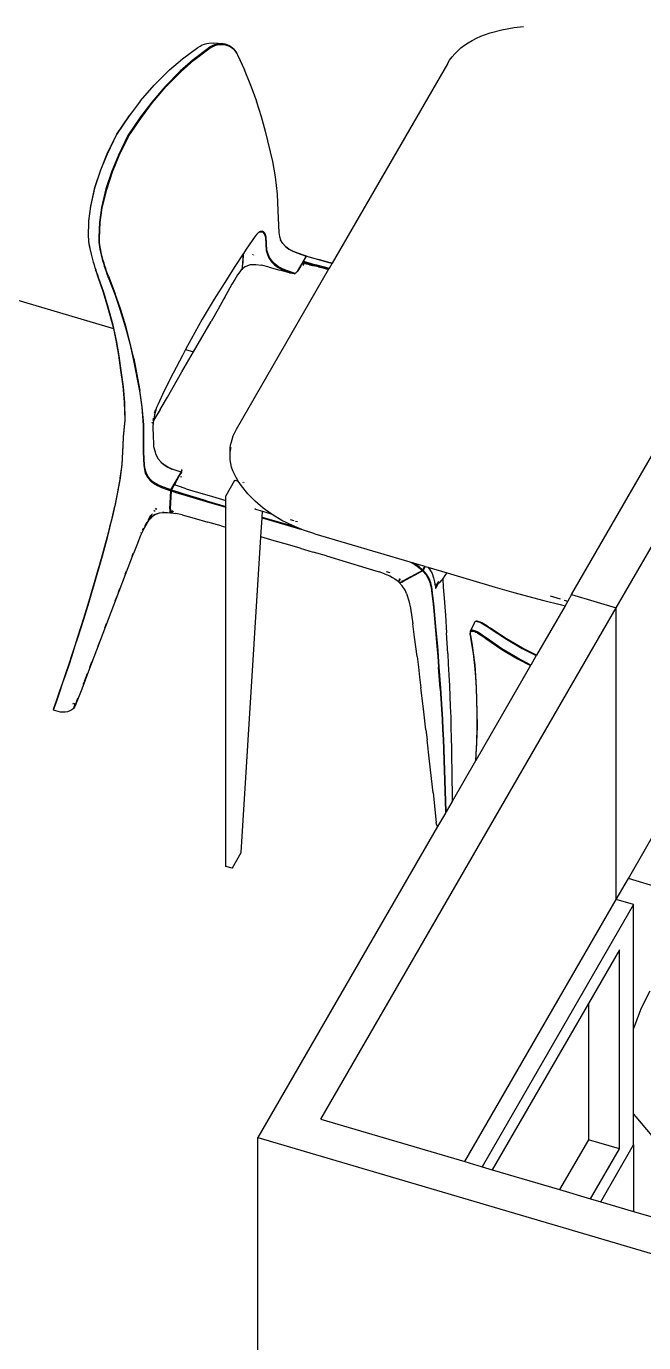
# Model space of a CAD drawing. Extents: x -4.5 to 11.4, y -6.8 to 6.5.
# Drawn here: x -2.701 to -1.935, y -3.247 to -1.614 of the extents above; entities that cross this region are included whole.
import ezdxf

# ---------------------------------------------------------------- set-up
doc = ezdxf.new("R2010")
doc.units = 0
doc.layers.get('0').update_dxf_attribs({"linetype": 'CONTINUOUS'})

msp = doc.modelspace()

# ---------------------------------------------------------------- linework, layer by layer
for p, q in [((-2.1108, -1.6181), (-2.0956, -1.6151)), ((-2.0956, -1.6151), (-2.0843, -1.6137)), ((-2.1526, -1.6341), (-2.1477, -1.6312)), ((-2.1476, -1.6311), (-2.1477, -1.6312)), ((-2.1476, -1.6311), (-2.1424, -1.6284)), ((-2.1424, -1.6284), (-2.137, -1.626)), ((-2.137, -1.626), (-2.1325, -1.6243)), ((-2.1325, -1.6243), (-2.1256, -1.6219)), ((-2.1256, -1.6219), (-2.1108, -1.6181)), ((-2.5068, -1.6539), (-2.4877, -1.6398)), ((-2.4751, -1.641), (-2.4936, -1.6553)), ((-2.4927, -1.6558), (-2.4742, -1.6415)), ((-2.4877, -1.6398), (-2.4851, -1.6381)), ((-2.4851, -1.6381), (-2.4824, -1.6368)), ((-2.4824, -1.6368), (-2.4796, -1.6357)), ((-2.4796, -1.6357), (-2.4769, -1.6349)), ((-2.4769, -1.6349), (-2.4741, -1.6344)), ((-2.4726, -1.6393), (-2.4751, -1.641)), ((-2.4742, -1.6415), (-2.4719, -1.64)), ((-2.4741, -1.6344), (-2.4714, -1.6343)), ((-2.47, -1.6379), (-2.4726, -1.6393)), ((-2.4719, -1.64), (-2.4693, -1.6386)), ((-2.4714, -1.6343), (-2.4687, -1.6344)), ((-2.4673, -1.6368), (-2.47, -1.6379)), ((-2.4693, -1.6386), (-2.4667, -1.6376)), ((-2.4566, -1.6355), (-2.4687, -1.6344)), ((-2.4646, -1.6361), (-2.4673, -1.6368)), ((-2.4667, -1.6376), (-2.464, -1.6368)), ((-2.463, -1.6358), (-2.4646, -1.6361)), ((-2.4645, -1.6361), (-2.4646, -1.6361)), ((-2.4635, -1.6365), (-2.4645, -1.6361)), ((-2.464, -1.6368), (-2.4613, -1.6363)), ((-2.4619, -1.6356), (-2.463, -1.6358)), ((-2.463, -1.6358), (-2.4626, -1.636)), ((-2.4592, -1.6354), (-2.4619, -1.6356)), ((-2.4613, -1.6363), (-2.4587, -1.6361)), ((-2.4566, -1.6355), (-2.4592, -1.6354)), ((-2.4587, -1.6361), (-2.4561, -1.6363)), ((-2.454, -1.636), (-2.4566, -1.6355)), ((-2.4561, -1.6363), (-2.4535, -1.6367)), ((-2.4515, -1.6367), (-2.454, -1.636)), ((-2.4535, -1.6367), (-2.4511, -1.6374)), ((-2.4491, -1.6377), (-2.4515, -1.6367)), ((-2.4511, -1.6374), (-2.4487, -1.6384)), ((-2.4468, -1.6391), (-2.4491, -1.6377)), ((-2.4487, -1.6384), (-2.4465, -1.6397)), ((-2.4447, -1.6406), (-2.4468, -1.6391)), ((-2.4465, -1.6397), (-2.4445, -1.6413)), ((-2.4428, -1.6425), (-2.4447, -1.6406)), ((-2.4445, -1.6413), (-2.4426, -1.6431)), ((-2.4411, -1.6446), (-2.4428, -1.6425)), ((-2.4426, -1.6431), (-2.4409, -1.6452)), ((-2.4395, -1.6469), (-2.4411, -1.6446)), ((-2.4409, -1.6452), (-2.4394, -1.6474)), ((-2.4382, -1.6494), (-2.4395, -1.6469)), ((-2.4394, -1.6474), (-2.4381, -1.6498)), ((-2.1727, -1.6517), (-2.1694, -1.6478)), ((-2.1694, -1.6478), (-2.1656, -1.6441)), ((-2.1656, -1.6441), (-2.1616, -1.6405)), ((-2.1616, -1.6405), (-2.1572, -1.6372)), ((-2.1572, -1.6372), (-2.1526, -1.6341)), ((-2.5231, -1.6678), (-2.5068, -1.6539)), ((-2.4936, -1.6553), (-2.5096, -1.6693)), ((-2.5087, -1.6699), (-2.4927, -1.6558)), ((-2.4301, -1.6672), (-2.4382, -1.6494)), ((-2.4381, -1.6498), (-2.43, -1.6676)), ((-2.1784, -1.66), (-2.3214, -1.9076)), ((-2.1784, -1.66), (-2.1758, -1.6558)), ((-2.1758, -1.6558), (-2.1757, -1.6557)), ((-2.1757, -1.6557), (-2.1727, -1.6517)), ((-2.5422, -1.6868), (-2.5231, -1.6678)), ((-2.5096, -1.6693), (-2.5284, -1.6883)), ((-2.5275, -1.6889), (-2.5087, -1.6699)), ((-2.43, -1.6676), (-2.4301, -1.6672)), ((-2.423, -1.6851), (-2.43, -1.6676)), ((-2.5588, -1.706), (-2.5422, -1.6868)), ((-2.5284, -1.6883), (-2.545, -1.7076)), ((-2.5441, -1.7082), (-2.5275, -1.6889)), ((-2.4229, -1.6856), (-2.423, -1.6851)), ((-2.4229, -1.6856), (-2.4153, -1.7067)), ((-2.5592, -1.7065), (-2.5727, -1.7244)), ((-2.5588, -1.706), (-2.5592, -1.7065)), ((-2.545, -1.7076), (-2.5588, -1.726)), ((-2.5579, -1.7266), (-2.5441, -1.7082)), ((-2.4153, -1.7068), (-2.4153, -1.7067)), ((-2.4153, -1.7068), (-2.4152, -1.7072)), ((-2.4152, -1.7072), (-2.4095, -1.7257)), ((-2.5731, -1.7248), (-2.5888, -1.7479)), ((-2.5884, -1.7475), (-2.5727, -1.7244)), ((-2.5588, -1.726), (-2.5745, -1.7491)), ((-2.5736, -1.7497), (-2.5579, -1.7266)), ((-2.5727, -1.7244), (-2.5731, -1.7248)), ((-2.4095, -1.7257), (-2.4044, -1.7439)), ((-2.4044, -1.7439), (-2.3955, -1.7813)), ((-2.5888, -1.7479), (-2.6005, -1.7722)), ((-2.6001, -1.7718), (-2.5884, -1.7475)), ((-2.5745, -1.7491), (-2.5862, -1.7734)), ((-2.5853, -1.774), (-2.5736, -1.7497)), ((-2.6005, -1.7722), (-2.6087, -1.7923)), ((-2.6083, -1.7918), (-2.6001, -1.7718)), ((-2.5862, -1.7734), (-2.5945, -1.7934)), ((-2.5936, -1.794), (-2.5853, -1.774)), ((-2.6087, -1.7923), (-2.6159, -1.8143)), ((-2.6155, -1.8138), (-2.6083, -1.7918)), ((-2.5945, -1.7934), (-2.6018, -1.8154)), ((-2.6009, -1.816), (-2.5936, -1.794)), ((-2.3955, -1.7813), (-2.3921, -1.8005)), ((-2.3921, -1.8005), (-2.3897, -1.8219)), ((-2.6159, -1.8143), (-2.6211, -1.8373)), ((-2.6207, -1.8369), (-2.6155, -1.8138)), ((-2.6018, -1.8154), (-2.6073, -1.8383)), ((-2.6064, -1.8389), (-2.6009, -1.816)), ((-2.3897, -1.8219), (-2.3887, -1.8425)), ((-2.6211, -1.8373), (-2.6233, -1.8555)), ((-2.6229, -1.855), (-2.6207, -1.8369)), ((-2.6073, -1.8383), (-2.6098, -1.8564)), ((-2.6089, -1.857), (-2.6064, -1.8389)), ((-2.3887, -1.8425), (-2.3875, -1.8694)), ((-2.6233, -1.8555), (-2.6237, -1.8751)), ((-2.6233, -1.8746), (-2.6229, -1.855)), ((-2.6098, -1.8564), (-2.6108, -1.8758)), ((-2.6099, -1.8765), (-2.6089, -1.857)), ((-2.6237, -1.8751), (-2.6236, -1.8776)), ((-2.6236, -1.8776), (-2.6233, -1.8804)), ((-2.6232, -1.8773), (-2.6233, -1.8746)), ((-2.6229, -1.8801), (-2.6232, -1.8773)), ((-2.6108, -1.8758), (-2.6107, -1.8784)), ((-2.6098, -1.8789), (-2.6099, -1.8765)), ((-2.4169, -1.874), (-2.4279, -1.89)), ((-2.4146, -1.8713), (-2.4169, -1.874)), ((-2.4126, -1.8695), (-2.4146, -1.8713)), ((-2.4126, -1.8695), (-2.4109, -1.8686)), ((-2.4123, -1.8693), (-2.4126, -1.8695)), ((-2.4102, -1.8681), (-2.4123, -1.8693)), ((-2.4109, -1.8686), (-2.409, -1.8684)), ((-2.4101, -1.8681), (-2.4102, -1.8681)), ((-2.41, -1.8681), (-2.4101, -1.8681)), ((-2.4081, -1.8679), (-2.41, -1.8681)), ((-2.409, -1.8684), (-2.41, -1.8681)), ((-2.409, -1.8684), (-2.4073, -1.8691)), ((-2.4064, -1.8686), (-2.4081, -1.8679)), ((-2.4073, -1.8691), (-2.4059, -1.8706)), ((-2.4049, -1.8702), (-2.4064, -1.8686)), ((-2.4059, -1.8706), (-2.4048, -1.8729)), ((-2.4038, -1.8725), (-2.4049, -1.8702)), ((-2.4048, -1.8729), (-2.404, -1.8756)), ((-2.404, -1.8756), (-2.4031, -1.8918)), ((-2.4031, -1.8753), (-2.4038, -1.8725)), ((-2.4022, -1.8915), (-2.4031, -1.8753)), ((-2.3875, -1.8694), (-2.3865, -1.8742)), ((-2.3865, -1.8742), (-2.3852, -1.8784)), ((-2.6233, -1.8804), (-2.6229, -1.8833)), ((-2.6225, -1.8831), (-2.6229, -1.8801)), ((-2.6229, -1.8833), (-2.6224, -1.8864)), ((-2.622, -1.8862), (-2.6225, -1.8831)), ((-2.6224, -1.8864), (-2.6218, -1.8896)), ((-2.6213, -1.8894), (-2.622, -1.8862)), ((-2.6218, -1.8896), (-2.6211, -1.8928)), ((-2.6206, -1.8927), (-2.6213, -1.8894)), ((-2.6211, -1.8928), (-2.6203, -1.8962)), ((-2.6198, -1.8961), (-2.6206, -1.8927)), ((-2.6107, -1.8784), (-2.6105, -1.8813)), ((-2.6105, -1.8813), (-2.6102, -1.8842)), ((-2.6102, -1.8842), (-2.6097, -1.8873)), ((-2.6097, -1.8817), (-2.6098, -1.8789)), ((-2.6093, -1.8846), (-2.6097, -1.8817)), ((-2.6097, -1.8873), (-2.6092, -1.8906)), ((-2.6089, -1.8877), (-2.6093, -1.8846)), ((-2.6092, -1.8906), (-2.6085, -1.8939)), ((-2.6083, -1.8908), (-2.6089, -1.8877)), ((-2.6085, -1.8939), (-2.6077, -1.8973)), ((-2.6077, -1.8941), (-2.6083, -1.8908)), ((-2.6069, -1.8974), (-2.6077, -1.8941)), ((-2.4279, -1.89), (-2.4314, -1.8953)), ((-2.4031, -1.8918), (-2.4015, -1.8966)), ((-2.4006, -1.8963), (-2.4022, -1.8915)), ((-2.3825, -1.8831), (-2.3852, -1.8784)), ((-2.3825, -1.8831), (-2.3793, -1.8867)), ((-2.375, -1.8899), (-2.3793, -1.8867)), ((-2.3793, -1.8867), (-2.3791, -1.8869)), ((-2.3791, -1.8869), (-2.375, -1.89)), ((-2.3701, -1.8926), (-2.375, -1.8899)), ((-2.375, -1.89), (-2.3702, -1.8926)), ((-2.3702, -1.8926), (-2.3651, -1.8947)), ((-2.365, -1.8947), (-2.3701, -1.8926)), ((-2.6203, -1.8962), (-2.6195, -1.8995)), ((-2.619, -1.8995), (-2.6198, -1.8961)), ((-2.6195, -1.8995), (-2.6186, -1.9029)), ((-2.6181, -1.903), (-2.619, -1.8995)), ((-2.6186, -1.9029), (-2.6176, -1.9062)), ((-2.6171, -1.9064), (-2.6181, -1.903)), ((-2.6176, -1.9062), (-2.6166, -1.9096)), ((-2.6161, -1.9098), (-2.6171, -1.9064)), ((-2.6166, -1.9096), (-2.6156, -1.9128)), ((-2.6151, -1.9131), (-2.6161, -1.9098)), ((-2.6077, -1.8973), (-2.6068, -1.9007)), ((-2.6061, -1.9008), (-2.6069, -1.8974)), ((-2.6068, -1.9007), (-2.6059, -1.9041)), ((-2.6051, -1.9042), (-2.6061, -1.9008)), ((-2.6059, -1.9041), (-2.6049, -1.9076)), ((-2.6042, -1.9076), (-2.6051, -1.9042)), ((-2.6049, -1.9076), (-2.6039, -1.911)), ((-2.6031, -1.9109), (-2.6042, -1.9076)), ((-2.4317, -1.8958), (-2.4421, -1.9114)), ((-2.4322, -1.9067), (-2.4328, -1.9117)), ((-2.4326, -1.9126), (-2.4321, -1.9076)), ((-2.4317, -1.8958), (-2.4322, -1.9067)), ((-2.4321, -1.9076), (-2.4314, -1.8953)), ((-2.4314, -1.8953), (-2.4317, -1.8958)), ((-2.4278, -1.911), (-2.4224, -1.9093)), ((-2.4224, -1.9093), (-2.4161, -1.909)), ((-2.4197, -1.8971), (-2.4196, -1.8968)), ((-2.4189, -1.8972), (-2.419, -1.8975)), ((-2.4161, -1.909), (-2.4089, -1.91)), ((-2.3994, -1.9123), (-2.4089, -1.91)), ((-2.4015, -1.8966), (-2.3997, -1.9008)), ((-2.3989, -1.9004), (-2.4006, -1.8963)), ((-2.3997, -1.9008), (-2.3966, -1.9057)), ((-2.3958, -1.9051), (-2.3989, -1.9004)), ((-2.3966, -1.9057), (-2.3927, -1.9096)), ((-2.3921, -1.9089), (-2.3958, -1.9051)), ((-2.3927, -1.9096), (-2.3883, -1.9127)), ((-2.3878, -1.9119), (-2.3921, -1.9089)), ((-2.3651, -1.8947), (-2.3536, -1.8986)), ((-2.3533, -1.8986), (-2.365, -1.8947)), ((-2.3536, -1.8986), (-2.3647, -1.9178)), ((-2.3602, -1.9106), (-2.3585, -1.9084)), ((-2.3585, -1.9084), (-2.3572, -1.908)), ((-2.357, -1.906), (-2.3573, -1.9069)), ((-2.3573, -1.9069), (-2.3565, -1.9062)), ((-2.3573, -1.9069), (-2.3572, -1.908)), ((-2.3572, -1.908), (-2.3568, -1.9078)), ((-2.3572, -1.9081), (-2.3572, -1.9083)), ((-2.3572, -1.9092), (-2.3571, -1.9102)), ((-2.3568, -1.9051), (-2.357, -1.906)), ((-2.357, -1.906), (-2.3567, -1.9054)), ((-2.3568, -1.9051), (-2.3534, -1.8991)), ((-2.3567, -1.9054), (-2.3568, -1.9051)), ((-2.3568, -1.9051), (-2.342, -1.9094)), ((-2.3568, -1.9078), (-2.3562, -1.9077)), ((-2.3565, -1.9062), (-2.3567, -1.9054)), ((-2.3565, -1.9062), (-2.354, -1.9069)), ((-2.3562, -1.9077), (-2.3535, -1.9083)), ((-2.354, -1.9069), (-2.3539, -1.9066)), ((-2.354, -1.9069), (-2.3537, -1.907)), ((-2.3537, -1.907), (-2.3536, -1.9066)), ((-2.3537, -1.907), (-2.3532, -1.9071)), ((-2.3533, -1.8986), (-2.3536, -1.8986)), ((-2.3495, -1.9094), (-2.3535, -1.9083)), ((-2.3534, -1.8991), (-2.3533, -1.8986)), ((-2.3534, -1.8991), (-2.3531, -1.8987)), ((-2.3532, -1.9067), (-2.3532, -1.9071)), ((-2.3532, -1.9071), (-2.3497, -1.9082)), ((-2.3531, -1.8987), (-2.3457, -1.9009)), ((-2.3531, -1.8987), (-2.3529, -1.8987)), ((-2.3529, -1.8987), (-2.3381, -1.903)), ((-2.3497, -1.9082), (-2.3496, -1.9082)), ((-2.3496, -1.9082), (-2.3423, -1.9103)), ((-2.3495, -1.9094), (-2.3435, -1.9108)), ((-2.3457, -1.9009), (-2.3383, -1.903)), ((-2.3423, -1.9103), (-2.3296, -1.9138)), ((-2.3293, -1.9129), (-2.342, -1.9094)), ((-2.3383, -1.903), (-2.3256, -1.9065)), ((-2.3254, -1.9065), (-2.3381, -1.903)), ((-2.3256, -1.9065), (-2.3214, -1.9076)), ((-2.3214, -1.9076), (-2.3254, -1.9065)), ((-2.3214, -1.9076), (-2.3251, -1.914)), ((-2.3214, -1.9076), (-2.3214, -1.9076)), ((-2.6156, -1.9128), (-2.6146, -1.916)), ((-2.614, -1.9163), (-2.6151, -1.9131)), ((-2.6146, -1.916), (-2.6136, -1.919)), ((-2.613, -1.9194), (-2.614, -1.9163)), ((-2.6136, -1.919), (-2.6126, -1.9219)), ((-2.612, -1.9224), (-2.613, -1.9194)), ((-2.6126, -1.9219), (-2.6117, -1.9246)), ((-2.611, -1.9252), (-2.612, -1.9224)), ((-2.6117, -1.9246), (-2.6053, -1.9433)), ((-2.6046, -1.9439), (-2.611, -1.9252)), ((-2.6039, -1.911), (-2.6028, -1.9144)), ((-2.6021, -1.9142), (-2.6031, -1.9109)), ((-2.6028, -1.9144), (-2.6017, -1.9176)), ((-2.601, -1.9174), (-2.6021, -1.9142)), ((-2.6017, -1.9176), (-2.6006, -1.9208)), ((-2.5999, -1.9205), (-2.601, -1.9174)), ((-2.6006, -1.9208), (-2.5995, -1.9238)), ((-2.5988, -1.9235), (-2.5999, -1.9205)), ((-2.5995, -1.9238), (-2.5983, -1.9267)), ((-2.5988, -1.9235), (-2.5904, -1.9453)), ((-2.5983, -1.9267), (-2.591, -1.9458)), ((-2.4421, -1.9114), (-2.4554, -1.9325)), ((-2.4385, -1.9218), (-2.4421, -1.9276)), ((-2.3258, -1.9151), (-2.4404, -2.1136)), ((-2.436, -1.9182), (-2.4385, -1.9218)), ((-2.434, -1.9159), (-2.436, -1.9182)), ((-2.4331, -1.9152), (-2.434, -1.9159)), ((-2.4328, -1.9117), (-2.4331, -1.9152)), ((-2.4328, -1.9149), (-2.4331, -1.9152)), ((-2.4296, -1.912), (-2.4328, -1.9149)), ((-2.4328, -1.9149), (-2.4326, -1.9126)), ((-2.4296, -1.912), (-2.4278, -1.911)), ((-2.3994, -1.9123), (-2.3861, -1.916)), ((-2.3883, -1.9127), (-2.3833, -1.9154)), ((-2.3829, -1.9145), (-2.3878, -1.9119)), ((-2.3742, -1.9194), (-2.3861, -1.916)), ((-2.3833, -1.9154), (-2.3781, -1.9175)), ((-2.3778, -1.9166), (-2.3829, -1.9145)), ((-2.3781, -1.9175), (-2.3706, -1.92)), ((-2.3674, -1.9201), (-2.3778, -1.9166)), ((-2.3742, -1.9194), (-2.3741, -1.9194)), ((-2.3741, -1.9194), (-2.3706, -1.92)), ((-2.3706, -1.92), (-2.3683, -1.9204)), ((-2.3683, -1.9204), (-2.3674, -1.9201)), ((-2.3683, -1.9204), (-2.3677, -1.9205)), ((-2.3674, -1.9201), (-2.3662, -1.9196)), ((-2.3662, -1.9196), (-2.3647, -1.9179)), ((-2.3662, -1.9196), (-2.366, -1.9195)), ((-2.3658, -1.9198), (-2.3659, -1.9199)), ((-2.3651, -1.9184), (-2.3652, -1.9187)), ((-2.3647, -1.9178), (-2.3642, -1.9173)), ((-2.3647, -1.9178), (-2.3647, -1.9179)), ((-2.3641, -1.9171), (-2.3642, -1.9173)), ((-2.364, -1.9169), (-2.3641, -1.9171)), ((-2.3602, -1.9106), (-2.364, -1.9169)), ((-2.3369, -1.9123), (-2.3435, -1.9108)), ((-2.3291, -1.9143), (-2.3384, -1.9123)), ((-2.3291, -1.9143), (-2.3369, -1.9123)), ((-2.3296, -1.9138), (-2.3256, -1.9149)), ((-2.3251, -1.914), (-2.3293, -1.9129)), ((-2.3291, -1.9143), (-2.3258, -1.9151)), ((-2.3256, -1.9149), (-2.3258, -1.9151)), ((-2.3251, -1.914), (-2.3256, -1.9149)), ((-2.4554, -1.9325), (-2.4676, -1.9523)), ((-2.4507, -1.9425), (-2.4556, -1.9518)), ((-2.4457, -1.9336), (-2.4507, -1.9425)), ((-2.4421, -1.9276), (-2.4457, -1.9336)), ((-2.7336, -1.9468), (-2.5925, -1.9883)), ((-2.7336, -1.9468), (-2.5925, -1.9883)), ((-2.6053, -1.9433), (-2.5997, -1.9616)), ((-2.5991, -1.9622), (-2.6046, -1.9439)), ((-2.591, -1.9458), (-2.5844, -1.9646)), ((-2.5838, -1.9642), (-2.5904, -1.9453)), ((-2.4676, -1.9523), (-2.4824, -1.9769)), ((-2.4556, -1.9518), (-2.4627, -1.9646)), ((-2.4543, -1.9495), (-2.4556, -1.9518)), ((-2.5997, -1.9616), (-2.5935, -1.9839)), ((-2.5928, -1.9845), (-2.5991, -1.9622)), ((-2.5844, -1.9646), (-2.5774, -1.9873)), ((-2.5767, -1.987), (-2.5838, -1.9642)), ((-2.4627, -1.9646), (-2.4715, -1.98)), ((-2.5935, -1.9839), (-2.5925, -1.9883)), ((-2.5889, -2.0035), (-2.5928, -1.9845)), ((-2.5925, -1.9883), (-2.5896, -2.0029)), ((-2.5774, -1.9873), (-2.5724, -2.0069)), ((-2.5717, -2.0065), (-2.5767, -1.987)), ((-2.4824, -1.9769), (-2.4962, -2.0018)), ((-2.4933, -2.0176), (-2.4715, -1.98)), ((-2.5896, -2.0029), (-2.5862, -2.0216)), ((-2.5856, -2.0222), (-2.5889, -2.0035)), ((-2.5724, -2.0069), (-2.5679, -2.0261)), ((-2.5672, -2.0257), (-2.5717, -2.0065)), ((-2.4962, -2.0018), (-2.5032, -2.0147)), ((-2.5862, -2.0216), (-2.5836, -2.0401)), ((-2.583, -2.0408), (-2.5856, -2.0222)), ((-2.5071, -2.022), (-2.5185, -2.0437)), ((-2.5076, -2.0424), (-2.4933, -2.0176)), ((-2.5032, -2.0147), (-2.5071, -2.022)), ((-2.5032, -2.0147), (-2.4933, -2.0176)), ((-2.5032, -2.0147), (-2.4933, -2.0176)), ((-2.5836, -2.0401), (-2.5808, -2.0601)), ((-2.5802, -2.0607), (-2.583, -2.0408)), ((-2.5679, -2.0261), (-2.5603, -2.0657)), ((-2.5672, -2.0257), (-2.5596, -2.0653)), ((-2.5185, -2.0437), (-2.5295, -2.066)), ((-2.5256, -2.0735), (-2.5076, -2.0424)), ((-2.5808, -2.0601), (-2.5791, -2.0797)), ((-2.5785, -2.0804), (-2.5802, -2.0607)), ((-2.5603, -2.0657), (-2.5575, -2.0859)), ((-2.5567, -2.0855), (-2.5596, -2.0653)), ((-2.5295, -2.066), (-2.5375, -2.083)), ((-2.5345, -2.0889), (-2.5256, -2.0735)), ((-2.5791, -2.0797), (-2.5786, -2.1016)), ((-2.5781, -2.1023), (-2.5785, -2.0804)), ((-2.5575, -2.0859), (-2.5558, -2.1084)), ((-2.5549, -2.1081), (-2.5567, -2.0855)), ((-2.5345, -2.0889), (-2.5428, -2.1027)), ((-2.5408, -2.091), (-2.5404, -2.0895)), ((-2.539, -2.0866), (-2.5403, -2.0909)), ((-2.5375, -2.083), (-2.539, -2.0866)), ((-2.5786, -2.1016), (-2.5804, -2.1225)), ((-2.58, -2.1231), (-2.5781, -2.1023)), ((-2.5448, -2.106), (-2.5442, -2.1051)), ((-2.5442, -2.105), (-2.544, -2.1047)), ((-2.5432, -2.1055), (-2.5436, -2.1102)), ((-2.5433, -2.1027), (-2.5429, -2.1004)), ((-2.5428, -2.1027), (-2.5432, -2.1055)), ((-2.5429, -2.1004), (-2.5428, -2.0997)), ((-2.5425, -2.1006), (-2.5428, -2.1027)), ((-2.5415, -2.0956), (-2.5425, -2.1006)), ((-2.5403, -2.0909), (-2.5415, -2.0956)), ((-2.5415, -2.0935), (-2.5408, -2.091)), ((-2.5804, -2.1225), (-2.5809, -2.1331)), ((-2.5558, -2.1084), (-2.5557, -2.1243)), ((-2.5549, -2.1303), (-2.5549, -2.1081)), ((-2.5436, -2.1102), (-2.5436, -2.1145)), ((-2.5436, -2.1145), (-2.5434, -2.1182)), ((-2.5434, -2.1182), (-2.5427, -2.1348)), ((-2.4445, -2.1222), (-2.4459, -2.1267)), ((-2.4426, -2.1178), (-2.4445, -2.1222)), ((-2.4404, -2.1136), (-2.4426, -2.1178)), ((-2.0245, -2.3185), (-1.91, -2.1204)), ((-2.5809, -2.1331), (-2.5822, -2.1571)), ((-2.5817, -2.1577), (-2.5804, -2.1338)), ((-2.5804, -2.1338), (-2.58, -2.1231)), ((-2.555, -2.1231), (-2.5557, -2.1243)), ((-2.5557, -2.1243), (-2.5557, -2.1306)), ((-2.5557, -2.1306), (-2.5556, -2.1417)), ((-2.5547, -2.1415), (-2.5549, -2.1303)), ((-2.5427, -2.1348), (-2.5414, -2.1402)), ((-2.4478, -2.1405), (-2.4476, -2.1359)), ((-2.4476, -2.1359), (-2.447, -2.1314)), ((-2.4476, -2.1421), (-2.447, -2.1377)), ((-2.4459, -2.1267), (-2.447, -2.1312)), ((-2.447, -2.1314), (-2.447, -2.1312)), ((-2.447, -2.1377), (-2.4467, -2.1362)), ((-1.969, -2.3349), (-1.8546, -2.1367)), ((-2.5556, -2.1417), (-2.555, -2.1582)), ((-2.5542, -2.1579), (-2.5547, -2.1415)), ((-2.5414, -2.1402), (-2.54, -2.1448)), ((-2.54, -2.1448), (-2.5372, -2.15)), ((-2.5372, -2.15), (-2.5339, -2.154)), ((-2.5297, -2.1575), (-2.5339, -2.154)), ((-2.5339, -2.154), (-2.5338, -2.1542)), ((-2.5338, -2.1542), (-2.5297, -2.1576)), ((-2.4478, -2.1468), (-2.4478, -2.1405)), ((-2.4476, -2.1514), (-2.4478, -2.1468)), ((-2.4477, -2.1436), (-2.4477, -2.1432)), ((-2.447, -2.1559), (-2.4476, -2.1514)), ((-2.5822, -2.1571), (-2.5843, -2.1732)), ((-2.584, -2.1741), (-2.5817, -2.1577)), ((-2.555, -2.1582), (-2.5542, -2.1633)), ((-2.5533, -2.163), (-2.5542, -2.1579)), ((-2.5542, -2.1633), (-2.553, -2.1678)), ((-2.5521, -2.1673), (-2.5533, -2.163)), ((-2.553, -2.1678), (-2.5504, -2.1729)), ((-2.5496, -2.1723), (-2.5521, -2.1673)), ((-2.5249, -2.1605), (-2.5297, -2.1575)), ((-2.5297, -2.1576), (-2.525, -2.1605)), ((-2.525, -2.1605), (-2.52, -2.1628)), ((-2.5198, -2.1628), (-2.5249, -2.1605)), ((-2.5212, -2.1888), (-2.5093, -2.1683)), ((-2.52, -2.1628), (-2.5198, -2.1628)), ((-2.5087, -2.1668), (-2.5198, -2.1628)), ((-2.5122, -2.1737), (-2.5099, -2.1696)), ((-2.5093, -2.1683), (-2.5099, -2.1696)), ((-2.5087, -2.1668), (-2.5093, -2.1683)), ((-2.5093, -2.1683), (-2.5086, -2.1669)), ((-2.5088, -2.1685), (-2.5085, -2.1669)), ((-2.5088, -2.1685), (-2.5084, -2.167)), ((-2.5083, -2.166), (-2.5087, -2.1668)), ((-2.5086, -2.1669), (-2.5087, -2.1668)), ((-2.5085, -2.1669), (-2.5086, -2.1669)), ((-2.5085, -2.1669), (-2.5083, -2.166)), ((-2.5084, -2.1669), (-2.5085, -2.1669)), ((-2.5085, -2.1684), (-2.5084, -2.167)), ((-2.5084, -2.1669), (-2.5083, -2.1663)), ((-2.5083, -2.167), (-2.5084, -2.1669)), ((-2.5084, -2.167), (-2.5084, -2.1669)), ((-2.5084, -2.1669), (-2.5084, -2.1669)), ((-2.5083, -2.167), (-2.5084, -2.1683)), ((-2.5083, -2.166), (-2.5078, -2.1634)), ((-2.5083, -2.1663), (-2.5082, -2.1659)), ((-2.5082, -2.1659), (-2.5083, -2.166)), ((-2.5082, -2.1658), (-2.5078, -2.1634)), ((-2.5082, -2.1658), (-2.5073, -2.1638)), ((-2.5082, -2.1659), (-2.5082, -2.1658)), ((-2.446, -2.1604), (-2.447, -2.1559)), ((-2.4445, -2.1649), (-2.446, -2.1604)), ((-2.443, -2.1684), (-2.4445, -2.1649)), ((-2.4404, -2.1735), (-2.443, -2.1684)), ((-2.584, -2.1741), (-2.5906, -2.209)), ((-2.5867, -2.1865), (-2.5881, -2.1937)), ((-2.5843, -2.1732), (-2.5867, -2.1865)), ((-2.5504, -2.1729), (-2.5469, -2.177)), ((-2.5463, -2.1763), (-2.5496, -2.1723)), ((-2.5469, -2.177), (-2.5428, -2.1804)), ((-2.5423, -2.1796), (-2.5463, -2.1763)), ((-2.5428, -2.1804), (-2.538, -2.1833)), ((-2.5376, -2.1824), (-2.5423, -2.1796)), ((-2.538, -2.1833), (-2.5329, -2.1856)), ((-2.5326, -2.1846), (-2.5376, -2.1824)), ((-2.5329, -2.1856), (-2.5215, -2.1898)), ((-2.5212, -2.1888), (-2.5326, -2.1846)), ((-2.5171, -2.1826), (-2.5207, -2.189)), ((-2.5171, -2.1826), (-2.5163, -2.1828)), ((-2.516, -2.1829), (-2.5163, -2.1828)), ((-2.516, -2.1829), (-2.5158, -2.1819)), ((-2.5133, -2.1838), (-2.516, -2.1829)), ((-2.5158, -2.1819), (-2.515, -2.1794)), ((-2.515, -2.1794), (-2.5141, -2.1771)), ((-2.5122, -2.1737), (-2.5141, -2.1771)), ((-2.5025, -2.1872), (-2.5133, -2.1838)), ((-2.5087, -2.1722), (-2.5088, -2.1732)), ((-2.5087, -2.1731), (-2.5087, -2.1722)), ((-2.5025, -2.1872), (-2.4899, -2.191)), ((-2.4424, -2.177), (-2.4532, -2.1959)), ((-2.4424, -2.177), (-2.4422, -2.1767)), ((-2.4422, -2.1767), (-2.4419, -2.1765)), ((-2.4419, -2.1765), (-2.4377, -2.1777)), ((-2.4377, -2.1777), (-2.4404, -2.1735)), ((-2.4338, -2.1837), (-2.4377, -2.1777)), ((-2.4259, -2.1935), (-2.4338, -2.1837)), ((-2.4322, -2.1793), (-2.4317, -2.1795)), ((-2.4308, -2.1797), (-2.4304, -2.1799)), ((-2.5881, -2.1937), (-2.5908, -2.2081)), ((-2.5228, -2.2121), (-2.5215, -2.1898)), ((-2.521, -2.1899), (-2.5223, -2.2122)), ((-2.5212, -2.1888), (-2.5215, -2.1898)), ((-2.521, -2.1899), (-2.5207, -2.189)), ((-2.521, -2.1899), (-2.5207, -2.19)), ((-2.5205, -2.1891), (-2.5207, -2.189)), ((-2.5207, -2.1899), (-2.5205, -2.1891)), ((-2.5207, -2.1899), (-2.5207, -2.19)), ((-2.5207, -2.19), (-2.5138, -2.1922)), ((-2.518, -2.1898), (-2.5205, -2.1891)), ((-2.5181, -2.1905), (-2.518, -2.1898)), ((-2.5135, -2.1913), (-2.518, -2.1898)), ((-2.5138, -2.1922), (-2.5065, -2.1946)), ((-2.5062, -2.1937), (-2.5135, -2.1913)), ((-2.5065, -2.1946), (-2.4939, -2.1983)), ((-2.4936, -2.1974), (-2.5062, -2.1937)), ((-2.4939, -2.1983), (-2.4776, -2.2031)), ((-2.4773, -2.2022), (-2.4936, -2.1974)), ((-2.4899, -2.191), (-2.4737, -2.1958)), ((-2.4776, -2.2031), (-2.4532, -2.2102)), ((-2.4773, -2.2022), (-2.4532, -2.2092)), ((-2.4737, -2.1958), (-2.4532, -2.2017)), ((-2.4532, -2.2017), (-2.4532, -2.1959)), ((-2.4532, -2.2017), (-2.4526, -2.2019)), ((-2.4532, -2.2092), (-2.4532, -2.2017)), ((-2.4169, -2.2027), (-2.4259, -2.1935)), ((-2.4068, -2.2113), (-2.4169, -2.2027)), ((-2.5908, -2.2081), (-2.5943, -2.2228)), ((-2.594, -2.2237), (-2.5906, -2.209)), ((-2.5496, -2.2262), (-2.5461, -2.2201)), ((-2.5452, -2.2198), (-2.5481, -2.2248)), ((-2.5452, -2.2198), (-2.5478, -2.2245)), ((-2.5455, -2.219), (-2.5453, -2.2188)), ((-2.5451, -2.2198), (-2.5452, -2.2198)), ((-2.5448, -2.2219), (-2.5428, -2.2203)), ((-2.5442, -2.2182), (-2.5445, -2.2187)), ((-2.5437, -2.2208), (-2.5434, -2.2204)), ((-2.543, -2.2205), (-2.5428, -2.2203)), ((-2.5428, -2.2203), (-2.5391, -2.2184)), ((-2.5412, -2.2191), (-2.5428, -2.2203)), ((-2.5425, -2.2148), (-2.5422, -2.2143)), ((-2.5412, -2.2144), (-2.5419, -2.2153)), ((-2.5409, -2.2128), (-2.54, -2.2118)), ((-2.5404, -2.2189), (-2.5385, -2.2182)), ((-2.5404, -2.2189), (-2.5391, -2.2184)), ((-2.5389, -2.2116), (-2.54, -2.213)), ((-2.5391, -2.2184), (-2.5356, -2.2173)), ((-2.5391, -2.2184), (-2.5385, -2.2182)), ((-2.5356, -2.2173), (-2.5307, -2.2167)), ((-2.5301, -2.2166), (-2.5317, -2.2167)), ((-2.5317, -2.2167), (-2.5307, -2.2167)), ((-2.5307, -2.2167), (-2.5301, -2.2166)), ((-2.5307, -2.2167), (-2.5257, -2.2167)), ((-2.5257, -2.2167), (-2.5216, -2.217)), ((-2.5228, -2.2121), (-2.5228, -2.2141)), ((-2.5228, -2.2141), (-2.5226, -2.2156)), ((-2.5226, -2.2156), (-2.5222, -2.2166)), ((-2.5223, -2.2122), (-2.5224, -2.2142)), ((-2.5224, -2.2142), (-2.5222, -2.2157)), ((-2.5222, -2.2157), (-2.5218, -2.2167)), ((-2.5222, -2.2166), (-2.5216, -2.217)), ((-2.5218, -2.2125), (-2.5219, -2.2126)), ((-2.5219, -2.2126), (-2.5217, -2.2139)), ((-2.5218, -2.2167), (-2.5214, -2.217)), ((-2.5213, -2.2148), (-2.5217, -2.2139)), ((-2.5216, -2.217), (-2.5214, -2.217)), ((-2.5214, -2.217), (-2.5208, -2.2169)), ((-2.5214, -2.217), (-2.5212, -2.2172)), ((-2.5213, -2.2148), (-2.5208, -2.2152)), ((-2.5212, -2.2172), (-2.5204, -2.2171)), ((-2.5212, -2.2172), (-2.5151, -2.218)), ((-2.5208, -2.2152), (-2.5201, -2.2151)), ((-2.5208, -2.2169), (-2.52, -2.2164)), ((-2.5204, -2.2171), (-2.5196, -2.2165)), ((-2.5201, -2.2151), (-2.5194, -2.2145)), ((-2.5197, -2.2161), (-2.5188, -2.215)), ((-2.5194, -2.2145), (-2.5192, -2.2141)), ((-2.5192, -2.2161), (-2.5185, -2.2153)), ((-2.5188, -2.215), (-2.5185, -2.2145)), ((-2.5185, -2.2153), (-2.5181, -2.2147)), ((-2.5075, -2.2197), (-2.5151, -2.218)), ((-2.5075, -2.2197), (-2.4923, -2.2238)), ((-2.4526, -2.2094), (-2.4532, -2.2092)), ((-2.4532, -2.2102), (-2.4532, -2.2092)), ((-2.4532, -2.2102), (-2.4526, -2.2104)), ((-2.4532, -2.235), (-2.4532, -2.2102)), ((-2.4172, -2.2122), (-2.4174, -2.2126)), ((-2.4171, -2.2125), (-2.4169, -2.2122)), ((-2.417, -2.2125), (-2.4171, -2.2125)), ((-2.4171, -2.2125), (-2.4171, -2.2126)), ((-2.417, -2.2125), (-2.4171, -2.2125)), ((-2.4169, -2.2125), (-2.417, -2.2125)), ((-2.4168, -2.2125), (-2.4169, -2.2125)), ((-2.4165, -2.2126), (-2.4168, -2.2125)), ((-2.4165, -2.2126), (-2.4077, -2.2152)), ((-2.4082, -2.2224), (-2.4077, -2.2152)), ((-2.4077, -2.2152), (-2.3969, -2.2184)), ((-2.3969, -2.2184), (-2.4068, -2.2113)), ((-2.3956, -2.2193), (-2.3969, -2.2184)), ((-2.3836, -2.2265), (-2.3956, -2.2193)), ((-2.5972, -2.2349), (-2.6002, -2.2469)), ((-2.5999, -2.2477), (-2.5969, -2.2357)), ((-2.5943, -2.2228), (-2.5972, -2.2349)), ((-2.5969, -2.2357), (-2.594, -2.2237)), ((-2.5543, -2.236), (-2.5588, -2.2453)), ((-2.5563, -2.2388), (-2.5548, -2.2357)), ((-2.5495, -2.2274), (-2.5543, -2.236)), ((-2.5536, -2.2335), (-2.5508, -2.2284)), ((-2.5498, -2.2277), (-2.5512, -2.2295)), ((-2.5492, -2.2267), (-2.5498, -2.2277)), ((-2.5498, -2.2277), (-2.5495, -2.2274)), ((-2.5496, -2.2263), (-2.5496, -2.2262)), ((-2.5493, -2.2271), (-2.5495, -2.2274)), ((-2.5493, -2.2271), (-2.5471, -2.2246)), ((-2.5488, -2.2263), (-2.5493, -2.2271)), ((-2.5449, -2.2221), (-2.5471, -2.2246)), ((-2.5448, -2.2219), (-2.5449, -2.2221)), ((-2.5447, -2.2218), (-2.5448, -2.2219)), ((-2.5447, -2.2218), (-2.5446, -2.2217)), ((-2.4923, -2.2238), (-2.4754, -2.2288)), ((-2.4591, -2.2334), (-2.4754, -2.2288)), ((-2.4591, -2.2334), (-2.4532, -2.235)), ((-2.4532, -2.235), (-2.4526, -2.2351)), ((-2.4532, -2.6553), (-2.4532, -2.235)), ((-2.4097, -2.247), (-2.4082, -2.2234)), ((-2.4082, -2.2234), (-2.4082, -2.2224)), ((-2.4082, -2.2224), (-2.3676, -2.2342)), ((-2.4082, -2.2234), (-2.359, -2.2377)), ((-2.3707, -2.2329), (-2.3836, -2.2265)), ((-2.3733, -2.2253), (-2.369, -2.2266)), ((-2.3676, -2.2342), (-2.3707, -2.2329)), ((-2.359, -2.2377), (-2.3676, -2.2342)), ((-2.3666, -2.2273), (-2.3643, -2.228)), ((-2.6002, -2.2469), (-2.6036, -2.259)), ((-2.6032, -2.2598), (-2.5999, -2.2477)), ((-2.5588, -2.2453), (-2.5634, -2.2571)), ((-2.558, -2.2423), (-2.5576, -2.2413)), ((-2.4341, -2.6386), (-2.4097, -2.247)), ((-2.3933, -2.2517), (-2.4097, -2.247)), ((-2.3768, -2.2564), (-2.3933, -2.2517)), ((-2.357, -2.2385), (-2.359, -2.2377)), ((-2.3427, -2.2433), (-2.357, -2.2385)), ((-2.3427, -2.2433), (-2.2252, -2.2779)), ((-2.6229, -2.4131), (-2.5675, -2.2677)), ((-2.6036, -2.259), (-2.6065, -2.2696)), ((-2.6062, -2.2705), (-2.6032, -2.2598)), ((-2.5694, -2.2709), (-2.5679, -2.267)), ((-2.5634, -2.2571), (-2.5675, -2.2677)), ((-2.3609, -2.261), (-2.3768, -2.2564)), ((-2.3609, -2.261), (-2.3447, -2.2658)), ((-2.3285, -2.2706), (-2.3447, -2.2658)), ((-2.6097, -2.2811), (-2.6131, -2.2925)), ((-2.6127, -2.2933), (-2.6094, -2.2819)), ((-2.6065, -2.2696), (-2.6097, -2.2811)), ((-2.6094, -2.2819), (-2.6062, -2.2705)), ((-2.3285, -2.2706), (-2.2795, -2.2852)), ((-2.2795, -2.2852), (-2.263, -2.2903)), ((-2.2252, -2.2779), (-2.225, -2.278)), ((-2.225, -2.278), (-2.2189, -2.2814)), ((-2.225, -2.278), (-2.2207, -2.2793)), ((-2.2183, -2.2806), (-2.2207, -2.2793)), ((-2.2207, -2.2793), (-2.2065, -2.2835)), ((-2.2189, -2.2814), (-2.2141, -2.2847)), ((-2.2134, -2.284), (-2.2183, -2.2806)), ((-2.2141, -2.2847), (-2.2117, -2.2868)), ((-2.2092, -2.2878), (-2.2134, -2.284)), ((-2.209, -2.2879), (-2.2065, -2.2835)), ((-2.206, -2.2836), (-2.2087, -2.2883)), ((-2.2065, -2.2835), (-2.206, -2.2836)), ((-2.206, -2.2836), (-2.2027, -2.2846)), ((-2.2027, -2.2846), (-2.2006, -2.287)), ((-2.2027, -2.2846), (-2.1789, -2.2916)), ((-2.6131, -2.2925), (-2.6164, -2.304)), ((-2.6161, -2.3048), (-2.6127, -2.2933)), ((-2.578, -2.2934), (-2.5762, -2.2889)), ((-2.2563, -2.2927), (-2.263, -2.2903)), ((-2.2563, -2.2927), (-2.2497, -2.2955)), ((-2.2496, -2.2917), (-2.254, -2.2904)), ((-2.2497, -2.2955), (-2.2466, -2.2972)), ((-2.2466, -2.2972), (-2.2436, -2.2991)), ((-2.2436, -2.2991), (-2.2409, -2.3011)), ((-2.2385, -2.3031), (-2.2409, -2.3011)), ((-2.2388, -2.302), (-2.2388, -2.3024)), ((-2.2386, -2.301), (-2.2387, -2.3016)), ((-2.2384, -2.3003), (-2.2386, -2.301)), ((-2.2383, -2.3013), (-2.2384, -2.3019)), ((-2.2381, -2.2994), (-2.2383, -2.3001)), ((-2.2381, -2.3008), (-2.2383, -2.3013)), ((-2.2379, -2.299), (-2.2381, -2.2994)), ((-2.2377, -2.2997), (-2.2379, -2.3002)), ((-2.2374, -2.2991), (-2.2377, -2.2997)), ((-2.2372, -2.3006), (-2.2371, -2.3)), ((-2.2371, -2.3), (-2.2369, -2.2995)), ((-2.2353, -2.3026), (-2.2341, -2.3019)), ((-2.235, -2.303), (-2.2337, -2.3022)), ((-2.2345, -2.3015), (-2.2348, -2.3016)), ((-2.2341, -2.3019), (-2.2274, -2.2982)), ((-2.2337, -2.3022), (-2.2094, -2.289)), ((-2.2274, -2.2982), (-2.2259, -2.2974)), ((-2.227, -2.2984), (-2.2274, -2.2982)), ((-2.2259, -2.2974), (-2.2236, -2.2962)), ((-2.2259, -2.2974), (-2.2256, -2.2975)), ((-2.2236, -2.2962), (-2.2227, -2.2957)), ((-2.2235, -2.2964), (-2.2236, -2.2962)), ((-2.2227, -2.2957), (-2.2097, -2.2886)), ((-2.2227, -2.2957), (-2.2226, -2.2959)), ((-2.2098, -2.2874), (-2.2117, -2.2868)), ((-2.2117, -2.2868), (-2.2114, -2.2871)), ((-2.2092, -2.2878), (-2.2114, -2.2871)), ((-2.2114, -2.2871), (-2.2098, -2.2885)), ((-2.2096, -2.2884), (-2.2098, -2.2885)), ((-2.2098, -2.2885), (-2.2097, -2.2886)), ((-2.209, -2.2879), (-2.2097, -2.2886)), ((-2.2091, -2.2879), (-2.2096, -2.2884)), ((-2.2094, -2.289), (-2.2087, -2.2883)), ((-2.2094, -2.289), (-2.2049, -2.2941)), ((-2.2091, -2.2879), (-2.2092, -2.2878)), ((-2.209, -2.2879), (-2.2091, -2.2879)), ((-2.2043, -2.2933), (-2.2087, -2.2883)), ((-2.2049, -2.2941), (-2.2019, -2.2994)), ((-2.2011, -2.2987), (-2.2043, -2.2933)), ((-2.2019, -2.2994), (-2.2, -2.3044)), ((-2.1992, -2.3039), (-2.2011, -2.2987)), ((-2.2006, -2.287), (-2.1975, -2.2925)), ((-2.1975, -2.2925), (-2.1956, -2.2977)), ((-2.1956, -2.2977), (-2.1944, -2.3027)), ((-2.188, -2.3035), (-2.1849, -2.3004)), ((-2.1849, -2.3004), (-2.1843, -2.2995)), ((-2.1843, -2.2995), (-2.1802, -2.2937)), ((-2.1843, -2.2995), (-2.1835, -2.3092)), ((-2.1802, -2.2937), (-2.1789, -2.2916)), ((-2.1789, -2.2916), (-2.1191, -2.3092)), ((-2.6197, -2.315), (-2.6231, -2.3266)), ((-2.6228, -2.3274), (-2.6193, -2.3158)), ((-2.6164, -2.304), (-2.6197, -2.315)), ((-2.6193, -2.3158), (-2.6161, -2.3048)), ((-2.5864, -2.3156), (-2.5847, -2.311)), ((-2.2388, -2.3024), (-2.2385, -2.3031)), ((-2.2384, -2.3025), (-2.2385, -2.3027)), ((-2.2385, -2.3027), (-2.2383, -2.3032)), ((-2.2385, -2.3031), (-2.2383, -2.3032)), ((-2.2383, -2.3032), (-2.2382, -2.3034)), ((-2.2383, -2.3032), (-2.2378, -2.3034)), ((-2.2344, -2.3077), (-2.2382, -2.3034)), ((-2.2382, -2.3034), (-2.2374, -2.3037)), ((-2.2378, -2.3034), (-2.2368, -2.3033)), ((-2.2374, -2.3037), (-2.2364, -2.3036)), ((-2.2368, -2.3033), (-2.2353, -2.3026)), ((-2.2364, -2.3036), (-2.235, -2.303)), ((-2.231, -2.313), (-2.2344, -2.3077)), ((-2.2291, -2.3172), (-2.231, -2.313)), ((-2.2291, -2.3172), (-2.2291, -2.3173)), ((-2.2291, -2.3173), (-2.2262, -2.3264)), ((-2.2, -2.3044), (-2.1998, -2.3054)), ((-2.1998, -2.3054), (-2.1987, -2.3057)), ((-2.1998, -2.3054), (-2.199, -2.3082)), ((-2.1987, -2.3057), (-2.1992, -2.3039)), ((-2.198, -2.3085), (-2.199, -2.3082)), ((-2.199, -2.3082), (-2.1987, -2.3094)), ((-2.198, -2.3085), (-2.1987, -2.3057)), ((-2.1987, -2.3094), (-2.1976, -2.3171)), ((-2.1979, -2.3088), (-2.198, -2.3085)), ((-2.1968, -2.3165), (-2.1979, -2.3088)), ((-2.1976, -2.3171), (-2.1962, -2.3304)), ((-2.1954, -2.3298), (-2.1968, -2.3165)), ((-2.1944, -2.3027), (-2.194, -2.3053)), ((-2.194, -2.3053), (-2.1915, -2.3057)), ((-2.194, -2.3053), (-2.1939, -2.306)), ((-2.1915, -2.3057), (-2.1939, -2.306)), ((-2.1939, -2.306), (-2.1934, -2.3094)), ((-2.1911, -2.3054), (-2.1934, -2.3094)), ((-2.1934, -2.3094), (-2.1933, -2.3101)), ((-2.1933, -2.3101), (-2.193, -2.3105)), ((-2.1933, -2.3101), (-2.1933, -2.3104)), ((-2.1933, -2.3104), (-2.193, -2.3105)), ((-2.193, -2.3105), (-2.1894, -2.3043)), ((-2.1915, -2.3057), (-2.1911, -2.3054)), ((-2.1895, -2.3025), (-2.1911, -2.3054)), ((-2.1911, -2.3054), (-2.1894, -2.3043)), ((-2.1894, -2.3043), (-2.1887, -2.303)), ((-2.1894, -2.3043), (-2.188, -2.3035)), ((-2.1835, -2.3092), (-2.1826, -2.3229)), ((-2.1191, -2.3092), (-2.0991, -2.315)), ((-2.0991, -2.315), (-2.0791, -2.3205)), ((-2.0245, -2.3185), (-2.0292, -2.3268)), ((-2.0245, -2.3185), (-1.969, -2.3349)), ((-2.6231, -2.3266), (-2.6264, -2.3376)), ((-2.6261, -2.3384), (-2.6228, -2.3274)), ((-2.5884, -2.3209), (-2.5907, -2.3268)), ((-2.3354, -2.9693), (-1.969, -2.3349)), ((-2.2262, -2.3264), (-2.2244, -2.3355)), ((-2.1962, -2.3304), (-2.195, -2.3435)), ((-2.1923, -2.3625), (-2.1954, -2.3298)), ((-2.1826, -2.3229), (-2.1809, -2.3444)), ((-2.0791, -2.3205), (-2.0589, -2.3259)), ((-2.0325, -2.3325), (-2.068, -2.3938)), ((-2.0589, -2.3259), (-2.0386, -2.331)), ((-2.0511, -2.3203), (-2.0388, -2.3239)), ((-2.0386, -2.331), (-2.0325, -2.3325)), ((-2.0338, -2.3254), (-2.0292, -2.3268)), ((-2.0292, -2.3268), (-2.0325, -2.3325)), ((-1.969, -2.6966), (-1.969, -2.3349)), ((-2.6297, -2.3482), (-2.6333, -2.3598)), ((-2.633, -2.3606), (-2.6294, -2.3491)), ((-2.6264, -2.3376), (-2.6297, -2.3482)), ((-2.6294, -2.3491), (-2.6261, -2.3384)), ((-2.2244, -2.3355), (-2.2215, -2.3548)), ((-2.195, -2.3435), (-2.1932, -2.3629)), ((-2.1809, -2.3444), (-2.1795, -2.3658)), ((-2.6333, -2.3598), (-2.637, -2.3713)), ((-2.6366, -2.3721), (-2.633, -2.3606)), ((-2.6033, -2.36), (-2.6012, -2.3544)), ((-2.2191, -2.3714), (-2.2215, -2.3548)), ((-2.1932, -2.3629), (-2.1914, -2.3828)), ((-2.1905, -2.3825), (-2.1923, -2.3625)), ((-2.178, -2.3915), (-2.1795, -2.3658)), ((-2.1501, -2.3643), (-2.1503, -2.3653)), ((-2.1503, -2.3653), (-2.1503, -2.3666)), ((-2.1503, -2.3666), (-2.1501, -2.368)), ((-2.145, -2.3532), (-2.1501, -2.3643)), ((-2.1497, -2.3636), (-2.1501, -2.3643)), ((-2.1501, -2.3664), (-2.1499, -2.3654)), ((-2.1501, -2.3676), (-2.1501, -2.3664)), ((-2.1499, -2.3689), (-2.1501, -2.3676)), ((-2.1499, -2.3654), (-2.1495, -2.3646)), ((-2.1491, -2.363), (-2.1497, -2.3636)), ((-2.1495, -2.3646), (-2.1489, -2.3641)), ((-2.1483, -2.3628), (-2.1491, -2.363)), ((-2.1489, -2.3641), (-2.1481, -2.3639)), ((-2.1473, -2.3627), (-2.1483, -2.3628)), ((-2.1481, -2.3639), (-2.1471, -2.3638)), ((-2.1461, -2.3629), (-2.1473, -2.3627)), ((-2.1471, -2.3638), (-2.1459, -2.364)), ((-2.1447, -2.3634), (-2.1461, -2.3629)), ((-2.1459, -2.364), (-2.1446, -2.3645)), ((-2.145, -2.3532), (-2.1446, -2.3525)), ((-2.1433, -2.364), (-2.1447, -2.3634)), ((-2.1446, -2.3525), (-2.1441, -2.352)), ((-2.1446, -2.3645), (-2.143, -2.3651)), ((-2.1441, -2.352), (-2.1433, -2.3517)), ((-2.1433, -2.3517), (-2.1427, -2.3517)), ((-2.1431, -2.3641), (-2.1433, -2.364)), ((-2.143, -2.3651), (-2.1433, -2.364)), ((-2.1424, -2.3644), (-2.1431, -2.3641)), ((-2.143, -2.3651), (-2.1421, -2.3656)), ((-2.143, -2.3652), (-2.143, -2.3651)), ((-2.1425, -2.3516), (-2.1427, -2.3517)), ((-2.1427, -2.3517), (-2.1423, -2.3517)), ((-2.1416, -2.3516), (-2.1425, -2.3516)), ((-2.1424, -2.3644), (-2.1423, -2.365)), ((-2.1414, -2.3649), (-2.1424, -2.3644)), ((-2.1423, -2.3517), (-2.1411, -2.3519)), ((-2.1421, -2.3656), (-2.1421, -2.3656)), ((-2.1421, -2.3656), (-2.1413, -2.366)), ((-2.1404, -2.3518), (-2.1416, -2.3516)), ((-2.1395, -2.366), (-2.1414, -2.3649)), ((-2.1413, -2.366), (-2.1395, -2.3671)), ((-2.1411, -2.3519), (-2.1397, -2.3523)), ((-2.139, -2.3522), (-2.1404, -2.3518)), ((-2.1397, -2.3523), (-2.1381, -2.3529)), ((-2.1375, -2.3673), (-2.1395, -2.366)), ((-2.1395, -2.3671), (-2.1375, -2.3683)), ((-2.1375, -2.3528), (-2.139, -2.3522)), ((-2.1381, -2.3529), (-2.1364, -2.3538)), ((-2.1358, -2.3537), (-2.1375, -2.3528)), ((-2.1353, -2.3688), (-2.1375, -2.3673)), ((-2.1364, -2.3538), (-2.1345, -2.3548)), ((-2.1339, -2.3547), (-2.1358, -2.3537)), ((-2.1345, -2.3548), (-2.1324, -2.3561)), ((-2.1318, -2.3559), (-2.1339, -2.3547)), ((-2.1324, -2.3561), (-2.1302, -2.3575)), ((-2.1297, -2.3573), (-2.1318, -2.3559)), ((-2.1302, -2.3575), (-2.1278, -2.359)), ((-2.1274, -2.3588), (-2.1297, -2.3573)), ((-2.1278, -2.359), (-2.1254, -2.3607)), ((-2.1251, -2.3604), (-2.1274, -2.3588)), ((-2.1254, -2.3607), (-2.1053, -2.3739)), ((-2.105, -2.3736), (-2.1251, -2.3604)), ((-2.6405, -2.3823), (-2.6442, -2.3934)), ((-2.6438, -2.3943), (-2.6402, -2.3831)), ((-2.637, -2.3713), (-2.6405, -2.3823)), ((-2.6402, -2.3831), (-2.6366, -2.3721)), ((-2.6095, -2.3763), (-2.6119, -2.3827)), ((-2.2161, -2.3952), (-2.2191, -2.3714)), ((-2.1914, -2.3828), (-2.1904, -2.3953)), ((-2.1895, -2.395), (-2.1905, -2.3825)), ((-2.1501, -2.368), (-2.1499, -2.3689)), ((-2.148, -2.3798), (-2.1499, -2.3689)), ((-2.1499, -2.3689), (-2.1482, -2.3789)), ((-2.1482, -2.3789), (-2.1464, -2.3908)), ((-2.1462, -2.3916), (-2.148, -2.3798)), ((-2.1375, -2.3683), (-2.1353, -2.3698)), ((-2.133, -2.3704), (-2.1353, -2.3688)), ((-2.1353, -2.3698), (-2.133, -2.3714)), ((-2.1305, -2.3722), (-2.133, -2.3704)), ((-2.133, -2.3714), (-2.1308, -2.373)), ((-2.1308, -2.373), (-2.111, -2.3867)), ((-2.1108, -2.3858), (-2.1305, -2.3722)), ((-2.1053, -2.3739), (-2.0857, -2.3854)), ((-2.0853, -2.3851), (-2.105, -2.3736)), ((-2.6442, -2.3934), (-2.6479, -2.4048)), ((-2.6476, -2.4056), (-2.6438, -2.3943)), ((-2.2161, -2.3952), (-2.2144, -2.4087)), ((-2.1904, -2.3953), (-2.1894, -2.4086)), ((-2.1885, -2.4084), (-2.1895, -2.395)), ((-2.178, -2.3915), (-2.1773, -2.4048)), ((-2.1464, -2.3908), (-2.1445, -2.4057)), ((-2.1443, -2.4066), (-2.1462, -2.3916)), ((-2.111, -2.3867), (-2.0914, -2.3984)), ((-2.0913, -2.3975), (-2.1108, -2.3858)), ((-2.0914, -2.3984), (-2.0753, -2.4066)), ((-2.0749, -2.4059), (-2.0913, -2.3975)), ((-2.0857, -2.3854), (-2.0682, -2.3942)), ((-2.068, -2.3938), (-2.0853, -2.3851)), ((-2.0682, -2.3942), (-2.0749, -2.4059)), ((-2.068, -2.3938), (-2.0682, -2.3942)), ((-2.6516, -2.4158), (-2.6554, -2.4269)), ((-2.6551, -2.4278), (-2.6513, -2.4166)), ((-2.6479, -2.4048), (-2.6516, -2.4158)), ((-2.6513, -2.4166), (-2.6476, -2.4056)), ((-2.6315, -2.4356), (-2.6229, -2.4131)), ((-2.6276, -2.4239), (-2.6247, -2.4163)), ((-2.6217, -2.4085), (-2.6193, -2.402)), ((-2.2144, -2.4087), (-2.2129, -2.421)), ((-2.1875, -2.4349), (-2.1894, -2.4086)), ((-2.1866, -2.4347), (-2.1885, -2.4084)), ((-2.1773, -2.4048), (-2.1766, -2.4182)), ((-2.1445, -2.4057), (-2.1436, -2.4197)), ((-2.1433, -2.4205), (-2.1443, -2.4066)), ((-2.0753, -2.4066), (-2.1432, -2.5242)), ((-2.0749, -2.4059), (-2.0753, -2.4066)), ((-2.6554, -2.4269), (-2.6594, -2.4384)), ((-2.6591, -2.4392), (-2.6551, -2.4278)), ((-2.6298, -2.4295), (-2.6291, -2.4278)), ((-2.6284, -2.426), (-2.6276, -2.4239)), ((-2.2129, -2.421), (-2.2113, -2.4342)), ((-2.1766, -2.4182), (-2.1759, -2.4316)), ((-2.1759, -2.4316), (-2.1754, -2.4447)), ((-2.1436, -2.4197), (-2.1428, -2.434)), ((-2.1425, -2.4348), (-2.1433, -2.4205)), ((-2.6594, -2.4384), (-2.6633, -2.4494)), ((-2.6629, -2.4502), (-2.6591, -2.4392)), ((-2.639, -2.4549), (-2.6315, -2.4356)), ((-2.6378, -2.4504), (-2.6365, -2.4469)), ((-2.2082, -2.4602), (-2.2113, -2.4342)), ((-2.1875, -2.4349), (-2.1866, -2.4479)), ((-2.1857, -2.4476), (-2.1866, -2.4347)), ((-2.1866, -2.4479), (-2.1858, -2.4608)), ((-2.1849, -2.4605), (-2.1857, -2.4476)), ((-2.1754, -2.4447), (-2.1749, -2.4575)), ((-2.1428, -2.434), (-2.1423, -2.4489)), ((-2.1421, -2.4497), (-2.1425, -2.4348)), ((-2.1423, -2.4489), (-2.1418, -2.4649)), ((-2.6633, -2.4494), (-2.6674, -2.4611)), ((-2.6674, -2.4611), (-2.667, -2.4618)), ((-2.667, -2.4618), (-2.6658, -2.4583)), ((-2.6611, -2.4636), (-2.667, -2.4618)), ((-2.6662, -2.4589), (-2.6658, -2.4583)), ((-2.6658, -2.4583), (-2.6629, -2.4502)), ((-2.6582, -2.4643), (-2.6611, -2.4636)), ((-2.6552, -2.4646), (-2.6582, -2.4643)), ((-2.6522, -2.4644), (-2.6552, -2.4646)), ((-2.6493, -2.4638), (-2.6522, -2.4644)), ((-2.6465, -2.4629), (-2.6493, -2.4638)), ((-2.6441, -2.4615), (-2.6465, -2.4629)), ((-2.6422, -2.4599), (-2.6441, -2.4615)), ((-2.6421, -2.4544), (-2.643, -2.4541)), ((-2.6425, -2.4532), (-2.6411, -2.4537)), ((-2.6407, -2.458), (-2.6422, -2.4599)), ((-2.642, -2.4588), (-2.6415, -2.4582)), ((-2.6415, -2.4582), (-2.6398, -2.4551)), ((-2.6398, -2.4551), (-2.6413, -2.4547)), ((-2.6411, -2.4537), (-2.6393, -2.4542)), ((-2.639, -2.4549), (-2.6407, -2.458)), ((-2.6393, -2.4542), (-2.6398, -2.4551)), ((-2.6398, -2.4551), (-2.6396, -2.4551)), ((-2.6393, -2.4542), (-2.638, -2.4508)), ((-2.6393, -2.4543), (-2.6393, -2.4542)), ((-2.2051, -2.4863), (-2.2082, -2.4602)), ((-2.1858, -2.4608), (-2.1851, -2.4731)), ((-2.1842, -2.4729), (-2.1849, -2.4605)), ((-2.1749, -2.4575), (-2.1744, -2.4705)), ((-2.1415, -2.4657), (-2.1421, -2.4497)), ((-2.1418, -2.4649), (-2.1417, -2.4818)), ((-2.1851, -2.4731), (-2.1845, -2.4858)), ((-2.1836, -2.4856), (-2.1842, -2.4729)), ((-2.1744, -2.4705), (-2.174, -2.4836)), ((-2.1417, -2.4818), (-2.1422, -2.5022)), ((-2.1414, -2.4826), (-2.1415, -2.4657)), ((-2.2051, -2.4863), (-2.2037, -2.4988)), ((-2.1845, -2.4858), (-2.1839, -2.4985)), ((-2.1829, -2.4982), (-2.1836, -2.4856)), ((-2.1824, -2.5103), (-2.1829, -2.4982)), ((-2.174, -2.4836), (-2.1737, -2.4959)), ((-2.1737, -2.4959), (-2.1734, -2.5102)), ((-2.1419, -2.503), (-2.1414, -2.4826)), ((-2.2007, -2.5253), (-2.2037, -2.4988)), ((-2.1839, -2.4985), (-2.1833, -2.5106)), ((-2.1833, -2.5106), (-2.1828, -2.5244)), ((-2.1819, -2.5241), (-2.1824, -2.5103)), ((-2.1734, -2.5102), (-2.1732, -2.5229)), ((-2.1422, -2.5022), (-2.1436, -2.5238)), ((-2.1432, -2.5242), (-2.1419, -2.503)), ((-2.1963, -2.5646), (-2.2007, -2.5253)), ((-2.1828, -2.5244), (-2.1824, -2.5369)), ((-2.1815, -2.5367), (-2.1819, -2.5241)), ((-2.1732, -2.5229), (-2.173, -2.5353)), ((-2.1436, -2.5249), (-2.1726, -2.5751)), ((-2.1436, -2.5238), (-2.1436, -2.5249)), ((-2.1432, -2.5242), (-2.1436, -2.5249)), ((-2.1824, -2.5369), (-2.182, -2.549)), ((-2.1811, -2.5488), (-2.1815, -2.5367)), ((-2.173, -2.5353), (-2.1728, -2.549)), ((-2.182, -2.549), (-2.1816, -2.5621)), ((-2.1816, -2.5621), (-2.1813, -2.5753)), ((-2.1807, -2.5619), (-2.1811, -2.5488)), ((-2.1804, -2.5751), (-2.1807, -2.5619)), ((-2.1728, -2.549), (-2.1727, -2.5627)), ((-2.1727, -2.5627), (-2.1726, -2.5751)), ((-2.1963, -2.5646), (-2.1924, -2.6012)), ((-2.1813, -2.5753), (-2.181, -2.5874)), ((-2.1801, -2.5872), (-2.1804, -2.5751)), ((-2.1726, -2.5751), (-2.1801, -2.588)), ((-2.1809, -2.5895), (-2.1906, -2.6062)), ((-2.181, -2.5874), (-2.1809, -2.5895)), ((-2.1801, -2.588), (-2.1809, -2.5895)), ((-2.1801, -2.588), (-2.1801, -2.5872)), ((-2.1906, -2.6062), (-2.4135, -2.9922)), ((-2.1921, -2.6033), (-2.1924, -2.6012)), ((-2.1912, -2.6053), (-2.1921, -2.6033)), ((-2.1906, -2.6062), (-2.1912, -2.6053)), ((-1.9541, -2.6709), (-1.9116, -2.5972)), ((-2.445, -2.6574), (-2.4341, -2.6386)), ((-2.4532, -2.6557), (-2.4532, -2.6553)), ((-2.4454, -2.6579), (-2.4532, -2.6557)), ((-2.4454, -2.6579), (-2.4452, -2.6577)), ((-2.4452, -2.6577), (-2.445, -2.6574)), ((-1.969, -2.6966), (-1.9541, -2.6709)), ((-1.9444, -2.6738), (-1.9541, -2.6709)), ((-1.9226, -2.6802), (-1.9444, -2.6738)), ((-2.1568, -3.0219), (-1.969, -2.6966)), ((-1.9476, -2.703), (-2.1354, -3.0282)), ((-1.9476, -2.703), (-1.969, -2.6966)), ((-1.9476, -2.8569), (-1.9476, -2.703)), ((-1.9652, -2.7591), (-2.0037, -2.8257)), ((-1.9652, -3.0062), (-1.9652, -2.7591)), ((-1.9276, -2.8106), (-1.9382, -2.8315)), ((-2.0037, -2.8257), (-2.1228, -3.032)), ((-2.0037, -2.8257), (-2.0037, -2.9949)), ((-1.9382, -2.8315), (-1.9476, -2.8569)), ((-1.9476, -2.9632), (-1.9476, -2.8569)), ((-2.3354, -2.9693), (-2.1568, -3.0219)), ((-1.9476, -2.9632), (-1.9448, -2.9664)), ((-1.9476, -3.0011), (-1.9476, -2.9632)), ((-1.9448, -2.9664), (-1.9251, -2.9899)), ((-2.4135, -2.9922), (-0.4815, -3.5618)), ((-2.4135, -3.354), (-2.4135, -2.9922)), ((-2.0037, -2.9949), (-2.0393, -3.0566)), ((-1.9652, -3.0062), (-2.0037, -2.9949)), ((-1.9883, -3.0716), (-1.9476, -3.0011)), ((-1.9476, -3.0011), (-1.9476, -3.0836)), ((-2.0009, -3.0679), (-1.9652, -3.0062)), ((-2.1568, -3.0219), (-2.1354, -3.0282)), ((-2.1354, -3.0282), (-2.1228, -3.032)), ((-2.1228, -3.032), (-2.0393, -3.0566)), ((-2.0393, -3.0566), (-2.0009, -3.0679)), ((-2.0009, -3.0679), (-1.9883, -3.0716)), ((-1.9883, -3.0716), (-1.9476, -3.0836)), ((-1.9476, -3.0836), (-1.8399, -3.1154))]:
    msp.add_line(p, q)

doc.saveas('drawing.dxf')
